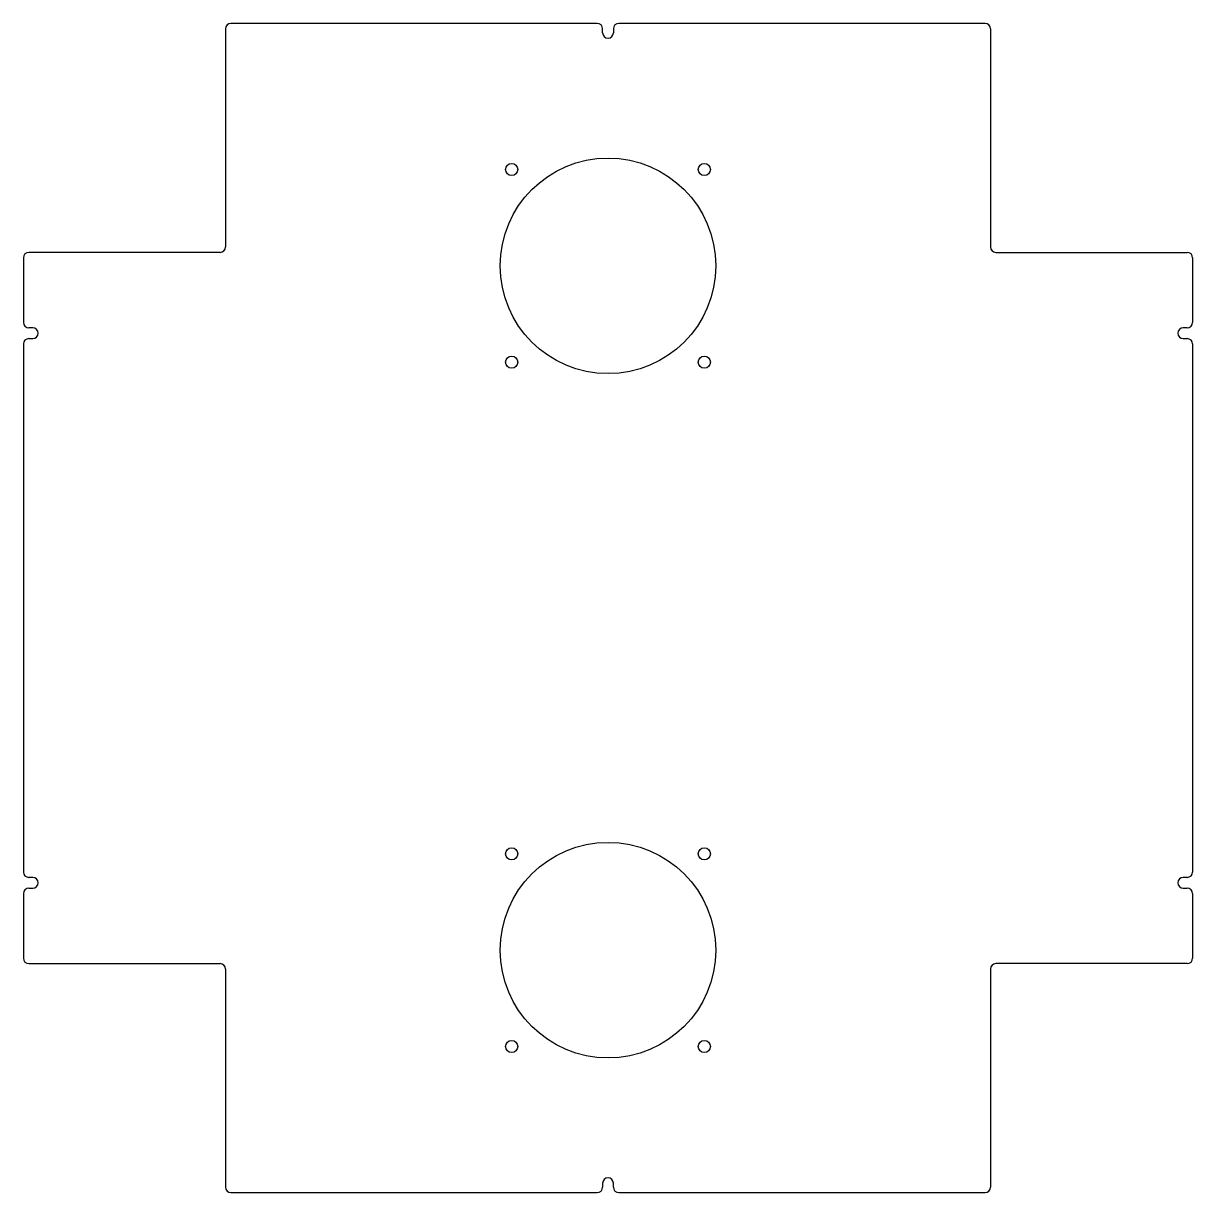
# Model space of a CAD drawing. Header units: millimetres. Extents: x -75 to 359, y -434 to 0.
import ezdxf

# ---------------------------------------------------------------- set-up
doc = ezdxf.new("R2010")
doc.units = ezdxf.units.MM

msp = doc.modelspace()

# ---------------------------------------------------------------- linework, layer by layer
at = {"color": 7, "linetype": 'Continuous', "lineweight": 25}
for p, q in [((138, 0), (2, 0)), ((282, 0), (146, 0)), ((0, -2), (0, -83)), ((140, -3.5), (140, -2)), ((144, -2), (144, -3.5)), ((284, -2), (284, -83)), ((-2, -85), (-73, -85)), ((286, -85), (357, -85)), ((-75, -87), (-75, -111)), ((359, -87), (359, -111)), ((-71.5, -113), (-73, -113)), ((-73, -117), (-71.5, -117)), ((357, -113), (355.5, -113)), ((355.5, -117), (357, -117)), ((-75, -119), (-75, -315)), ((359, -119), (359, -315)), ((-71.5, -317), (-73, -317)), ((-73, -321), (-71.5, -321)), ((357, -317), (355.5, -317)), ((355.5, -321), (357, -321)), ((-75, -323), (-75, -347)), ((359, -323), (359, -347)), ((-73, -349), (-2, -349)), ((0, -351), (0, -432)), ((284, -351), (284, -432)), ((357, -349), (286, -349)), ((2, -434), (138, -434)), ((140, -430.5), (140, -432)), ((144, -432), (144, -430.5)), ((146, -434), (282, -434))]:
    msp.add_line(p, q, dxfattribs=at)
for centre, radius in [((142, -90), 40), ((106.25, -54.25), 2.25), ((177.75, -54.25), 2.25), ((106.25, -125.75), 2.25), ((177.75, -125.75), 2.25), ((142, -344), 40), ((106.25, -308.25), 2.25), ((177.75, -308.25), 2.25), ((106.25, -379.75), 2.25), ((177.75, -379.75), 2.25)]:
    msp.add_circle(centre, radius, dxfattribs=at)
for centre, start, end in [((282, -2), 0, 90), ((2, -2), 90, 180), ((138, -2), 0, 90), ((142, -3.5), 180, 0), ((146, -2), 90, 180), ((-73, -87), 90, 180), ((-2, -83), 270, 0), ((286, -83), 180, 270), ((357, -87), 0, 90), ((-73, -111), 180, 270), ((357, -111), 270, 0), ((-73, -119), 90, 180), ((-71.5, -115), 270, 90), ((355.5, -115), 90, 270), ((357, -119), 0, 90), ((-73, -315), 180, 270), ((357, -315), 270, 0), ((-73, -323), 90, 180), ((-71.5, -319), 270, 90), ((355.5, -319), 90, 270), ((357, -323), 0, 90), ((-73, -347), 180, 270), ((357, -347), 270, 360), ((-2, -351), 0, 90), ((286, -351), 90, 180), ((142, -430.5), 360, 180), ((2, -432), 180, 270), ((138, -432), 270, 360), ((146, -432), 180, 270), ((282, -432), 270, 360)]:
    msp.add_arc(centre, 2, start, end, dxfattribs=at)

doc.saveas('drawing.dxf')
